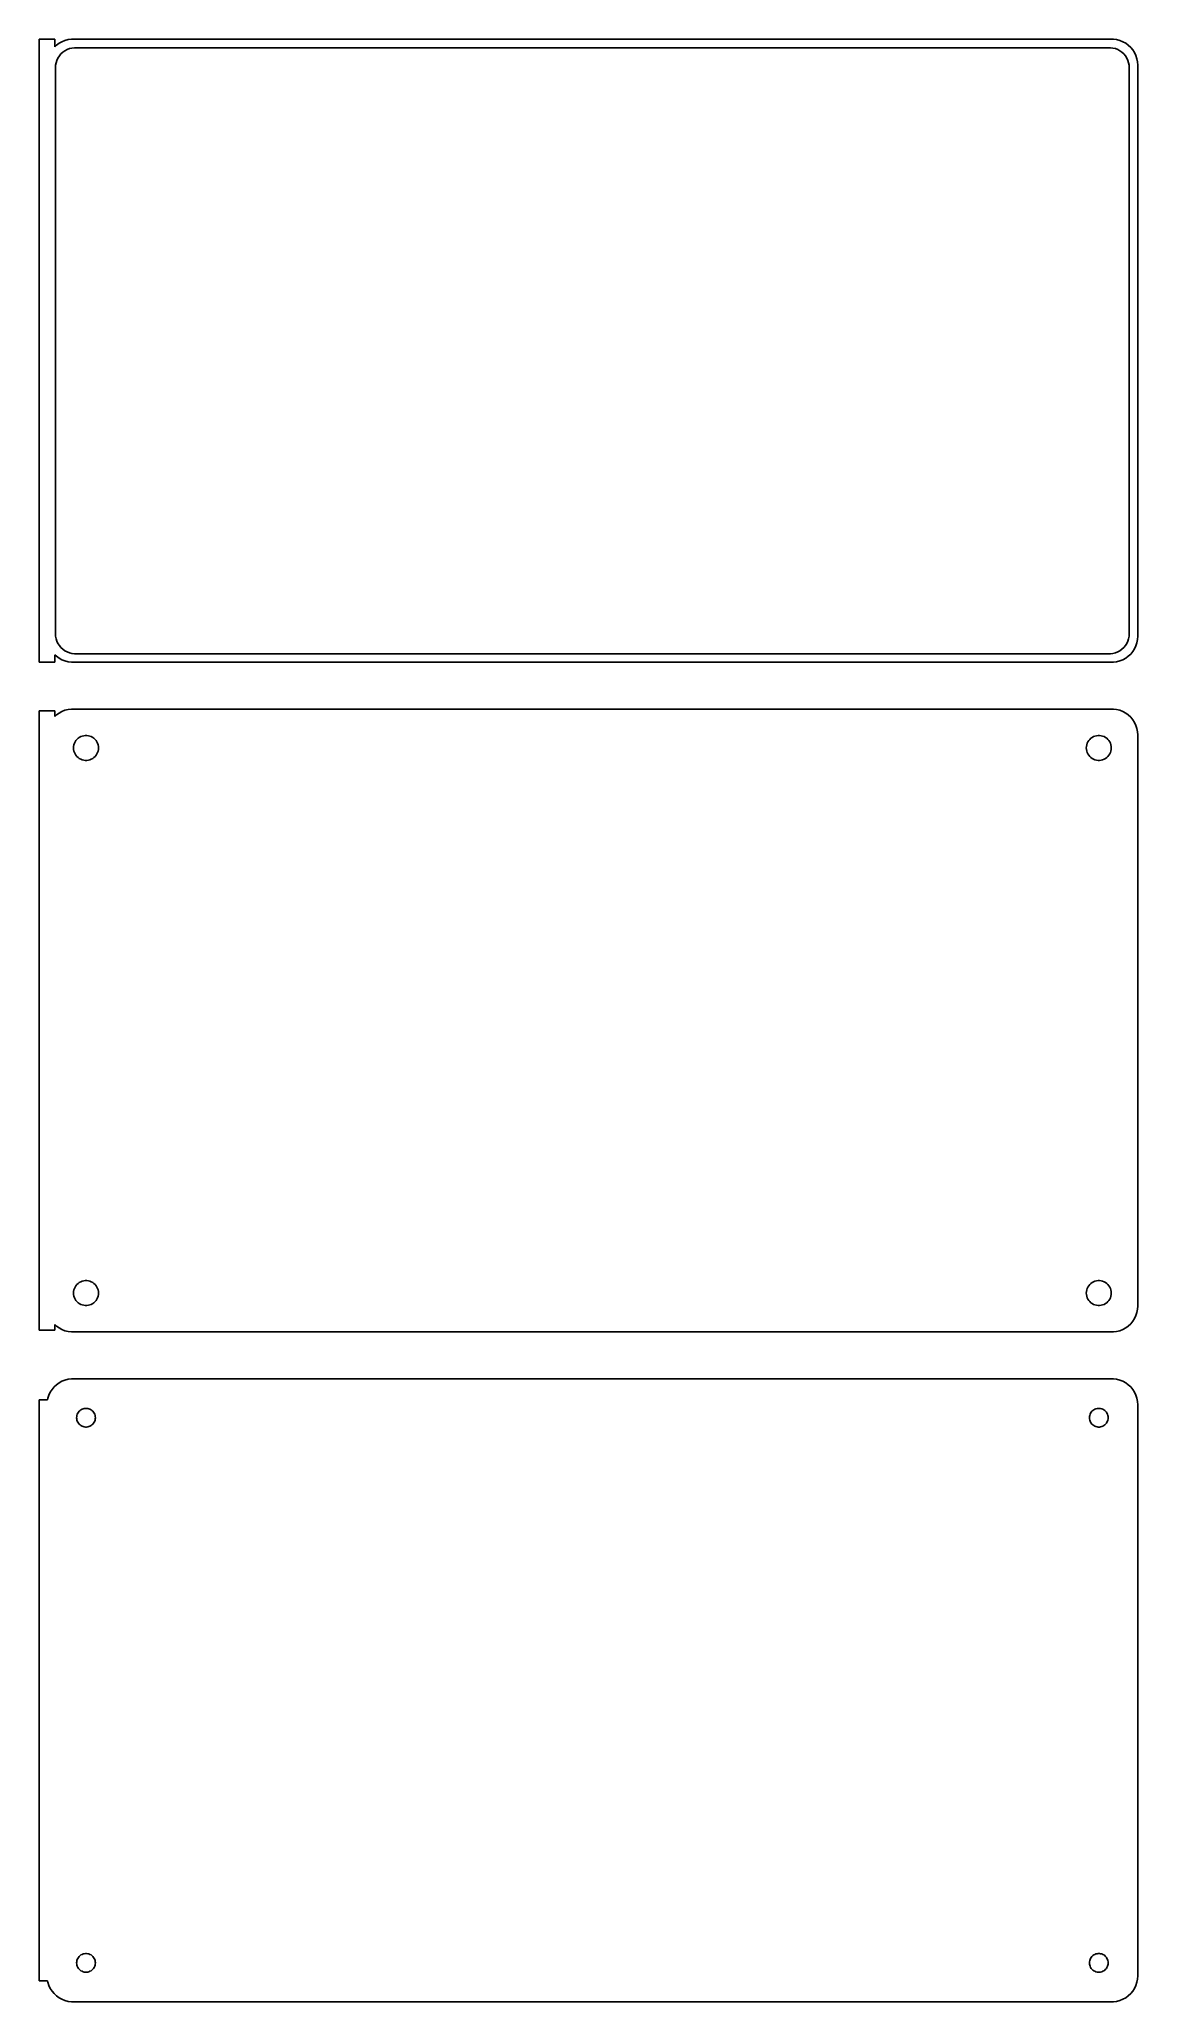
# Model space of a CAD drawing. Header units: metres. Extents: x -106 to 105, y 198 to 576.
import ezdxf

# ---------------------------------------------------------------- set-up
doc = ezdxf.new("R2010")
doc.units = ezdxf.units.M

msp = doc.modelspace()

# ---------------------------------------------------------------- linework, layer by layer
for p, q in [((-103.5, 575.99), (-106.5, 575.99)), ((-106.5, 575.99), (-106.5, 456.01)), ((-103.5, 574.559), (-103.5, 575.99)), ((-103.187, 574.853), (-103.5, 574.559)), ((-102.679, 575.222), (-103.187, 574.853)), ((-102.129, 575.524), (-102.679, 575.222)), ((-101.545, 575.755), (-102.129, 575.524)), ((-100.937, 575.911), (-101.545, 575.755)), ((-100.314, 575.99), (-100.937, 575.911)), ((100.314, 575.99), (-100.314, 575.99)), ((100.937, 575.911), (100.314, 575.99)), ((101.545, 575.755), (100.937, 575.911)), ((102.129, 575.524), (101.545, 575.755)), ((102.679, 575.222), (102.129, 575.524)), ((103.187, 574.853), (102.679, 575.222)), ((103.645, 574.423), (103.187, 574.853)), ((-103.373, 570.5), (-103.342, 570.985)), ((-103.342, 570.985), (-103.251, 571.463)), ((-103.251, 571.463), (-103.101, 571.926)), ((-103.101, 571.926), (-102.894, 572.366)), ((-102.894, 572.366), (-102.633, 572.776)), ((-102.633, 572.776), (-102.323, 573.151)), ((-102.323, 573.151), (-101.969, 573.484)), ((-101.969, 573.484), (-101.575, 573.77)), ((-101.575, 573.77), (-101.149, 574.004)), ((-101.149, 574.004), (-100.697, 574.183)), ((-100.697, 574.183), (-100.226, 574.304)), ((-100.226, 574.304), (-99.7432, 574.365)), ((-99.7432, 574.365), (99.7432, 574.365)), ((99.7432, 574.365), (100.226, 574.304)), ((100.226, 574.304), (100.697, 574.183)), ((100.697, 574.183), (101.149, 574.004)), ((101.149, 574.004), (101.575, 573.77)), ((101.575, 573.77), (101.969, 573.484)), ((101.969, 573.484), (102.323, 573.151)), ((102.323, 573.151), (102.633, 572.776)), ((102.633, 572.776), (102.894, 572.366)), ((102.894, 572.366), (103.101, 571.926)), ((103.101, 571.926), (103.251, 571.463)), ((103.251, 571.463), (103.342, 570.985)), ((103.342, 570.985), (103.373, 570.5)), ((104.045, 573.939), (103.645, 574.423)), ((104.382, 573.409), (104.045, 573.939)), ((104.649, 572.841), (104.382, 573.409)), ((104.843, 572.243), (104.649, 572.841)), ((104.961, 571.627), (104.843, 572.243)), ((105, 571), (104.961, 571.627)), ((105, 461), (105, 571)), ((-103.373, 461.5), (-103.373, 570.5)), ((103.373, 570.5), (103.373, 461.5)), ((-103.342, 461.015), (-103.373, 461.5)), ((103.373, 461.5), (103.342, 461.015)), ((-103.5, 457.441), (-103.187, 457.147)), ((-103.5, 456.01), (-103.5, 457.441)), ((-103.251, 460.537), (-103.342, 461.015)), ((-103.101, 460.074), (-103.251, 460.537)), ((-102.894, 459.634), (-103.101, 460.074)), ((-102.633, 459.224), (-102.894, 459.634)), ((-102.323, 458.849), (-102.633, 459.224)), ((-101.969, 458.516), (-102.323, 458.849)), ((-101.575, 458.23), (-101.969, 458.516)), ((-101.149, 457.996), (-101.575, 458.23)), ((-100.697, 457.817), (-101.149, 457.996)), ((-100.226, 457.696), (-100.697, 457.817)), ((-99.7432, 457.635), (-100.226, 457.696)), ((99.7432, 457.635), (-99.7432, 457.635)), ((100.226, 457.696), (99.7432, 457.635)), ((100.697, 457.817), (100.226, 457.696)), ((101.149, 457.996), (100.697, 457.817)), ((101.575, 458.23), (101.149, 457.996)), ((101.969, 458.516), (101.575, 458.23)), ((102.323, 458.849), (101.969, 458.516)), ((102.633, 459.224), (102.323, 458.849)), ((102.894, 459.634), (102.633, 459.224)), ((103.101, 460.074), (102.894, 459.634)), ((103.251, 460.537), (103.101, 460.074)), ((103.187, 457.147), (103.645, 457.577)), ((103.342, 461.015), (103.251, 460.537)), ((103.645, 457.577), (104.045, 458.061)), ((104.045, 458.061), (104.382, 458.591)), ((104.382, 458.591), (104.649, 459.159)), ((104.649, 459.159), (104.843, 459.757)), ((104.843, 459.757), (104.961, 460.373)), ((104.961, 460.373), (105, 461)), ((-106.5, 456.01), (-103.5, 456.01)), ((-103.187, 457.147), (-102.679, 456.778)), ((-102.679, 456.778), (-102.129, 456.476)), ((-102.129, 456.476), (-101.545, 456.245)), ((-101.545, 456.245), (-100.937, 456.089)), ((-100.937, 456.089), (-100.314, 456.01)), ((-100.314, 456.01), (100.314, 456.01)), ((100.314, 456.01), (100.937, 456.089)), ((100.937, 456.089), (101.545, 456.245)), ((101.545, 456.245), (102.129, 456.476)), ((102.129, 456.476), (102.679, 456.778)), ((102.679, 456.778), (103.187, 457.147)), ((-103.5, 446.615), (-106.5, 446.615)), ((-106.5, 446.615), (-106.5, 327.385)), ((-103.5, 445.559), (-103.5, 446.615)), ((-102.679, 446.222), (-103.187, 445.853)), ((-102.129, 446.524), (-102.679, 446.222)), ((-101.545, 446.755), (-102.129, 446.524)), ((-100.937, 446.911), (-101.545, 446.755)), ((-100.314, 446.99), (-100.937, 446.911)), ((100.314, 446.99), (-100.314, 446.99)), ((100.937, 446.911), (100.314, 446.99)), ((101.545, 446.755), (100.937, 446.911)), ((102.129, 446.524), (101.545, 446.755)), ((102.679, 446.222), (102.129, 446.524)), ((103.187, 445.853), (102.679, 446.222)), ((-103.187, 445.853), (-103.5, 445.559)), ((103.645, 445.423), (103.187, 445.853)), ((104.045, 444.939), (103.645, 445.423)), ((104.382, 444.409), (104.045, 444.939)), ((104.649, 443.841), (104.382, 444.409)), ((104.843, 443.243), (104.649, 443.841)), ((104.961, 442.627), (104.843, 443.243)), ((105, 442), (104.961, 442.627)), ((-99.9, 439.5), (-99.8811, 439.801)), ((-99.8811, 439.199), (-99.9, 439.5)), ((-99.8811, 439.801), (-99.8246, 440.097)), ((-99.8246, 438.903), (-99.8811, 439.199)), ((-99.8246, 440.097), (-99.7315, 440.383)), ((-99.7315, 438.617), (-99.8246, 438.903)), ((-99.7315, 440.383), (-99.6031, 440.656)), ((-99.6031, 438.344), (-99.7315, 438.617)), ((-99.6031, 440.656), (-99.4416, 440.911)), ((-99.4416, 440.911), (-99.2495, 441.143)), ((-99.2495, 441.143), (-99.0298, 441.349)), ((-99.0298, 441.349), (-98.786, 441.526)), ((-98.786, 441.526), (-98.5219, 441.672)), ((-98.5219, 441.672), (-98.2416, 441.783)), ((-98.2416, 441.783), (-97.9497, 441.857)), ((-97.9497, 441.857), (-97.6507, 441.895)), ((-97.6507, 441.895), (-97.3493, 441.895)), ((-97.3493, 441.895), (-97.0503, 441.857)), ((-97.0503, 441.857), (-96.7584, 441.783)), ((-96.7584, 441.783), (-96.4781, 441.672)), ((-96.4781, 441.672), (-96.214, 441.526)), ((-96.214, 441.526), (-95.9702, 441.349)), ((-95.9702, 441.349), (-95.7505, 441.143)), ((-95.7505, 441.143), (-95.5583, 440.911)), ((-95.5583, 440.911), (-95.3969, 440.656)), ((-95.3969, 440.656), (-95.2685, 440.383)), ((-95.2685, 438.617), (-95.3969, 438.344)), ((-95.2685, 440.383), (-95.1754, 440.097)), ((-95.1754, 438.903), (-95.2685, 438.617)), ((-95.1754, 440.097), (-95.1189, 439.801)), ((-95.1189, 439.199), (-95.1754, 438.903)), ((-95.1189, 439.801), (-95.1, 439.5)), ((-95.1, 439.5), (-95.1189, 439.199)), ((95.1, 439.5), (95.1189, 439.801)), ((95.1189, 439.199), (95.1, 439.5)), ((95.1189, 439.801), (95.1754, 440.097)), ((95.1754, 438.903), (95.1189, 439.199)), ((95.1754, 440.097), (95.2685, 440.383)), ((95.2685, 438.617), (95.1754, 438.903)), ((95.2685, 440.383), (95.3969, 440.656)), ((95.3969, 438.344), (95.2685, 438.617)), ((95.3969, 440.656), (95.5583, 440.911)), ((95.5583, 440.911), (95.7505, 441.143)), ((95.7505, 441.143), (95.9702, 441.349)), ((95.9702, 441.349), (96.214, 441.526)), ((96.214, 441.526), (96.4781, 441.672)), ((96.4781, 441.672), (96.7584, 441.783)), ((96.7584, 441.783), (97.0503, 441.857)), ((97.0503, 441.857), (97.3493, 441.895)), ((97.3493, 441.895), (97.6507, 441.895)), ((97.6507, 441.895), (97.9497, 441.857)), ((97.9497, 441.857), (98.2416, 441.783)), ((98.2416, 441.783), (98.5219, 441.672)), ((98.5219, 441.672), (98.786, 441.526)), ((98.786, 441.526), (99.0298, 441.349)), ((99.0298, 441.349), (99.2495, 441.143)), ((99.2495, 441.143), (99.4416, 440.911)), ((99.4416, 440.911), (99.6031, 440.656)), ((99.6031, 440.656), (99.7315, 440.383)), ((99.7315, 438.617), (99.6031, 438.344)), ((99.7315, 440.383), (99.8246, 440.097)), ((99.8246, 438.903), (99.7315, 438.617)), ((99.8246, 440.097), (99.8811, 439.801)), ((99.8811, 439.199), (99.8246, 438.903)), ((99.8811, 439.801), (99.9, 439.5)), ((99.9, 439.5), (99.8811, 439.199)), ((105, 332), (105, 442)), ((-99.4416, 438.089), (-99.6031, 438.344)), ((-99.2495, 437.857), (-99.4416, 438.089)), ((-99.0298, 437.651), (-99.2495, 437.857)), ((-98.786, 437.474), (-99.0298, 437.651)), ((-98.5219, 437.328), (-98.786, 437.474)), ((-98.2416, 437.217), (-98.5219, 437.328)), ((-97.9497, 437.143), (-98.2416, 437.217)), ((-97.6507, 437.105), (-97.9497, 437.143)), ((-97.3493, 437.105), (-97.6507, 437.105)), ((-97.0503, 437.143), (-97.3493, 437.105)), ((-96.7584, 437.217), (-97.0503, 437.143)), ((-96.4781, 437.328), (-96.7584, 437.217)), ((-96.214, 437.474), (-96.4781, 437.328)), ((-95.9702, 437.651), (-96.214, 437.474)), ((-95.7505, 437.857), (-95.9702, 437.651)), ((-95.5583, 438.089), (-95.7505, 437.857)), ((-95.3969, 438.344), (-95.5583, 438.089)), ((95.5583, 438.089), (95.3969, 438.344)), ((95.7505, 437.857), (95.5583, 438.089)), ((95.9702, 437.651), (95.7505, 437.857)), ((96.214, 437.474), (95.9702, 437.651)), ((96.4781, 437.328), (96.214, 437.474)), ((96.7584, 437.217), (96.4781, 437.328)), ((97.0503, 437.143), (96.7584, 437.217)), ((97.3493, 437.105), (97.0503, 437.143)), ((97.6507, 437.105), (97.3493, 437.105)), ((97.9497, 437.143), (97.6507, 437.105)), ((98.2416, 437.217), (97.9497, 437.143)), ((98.5219, 437.328), (98.2416, 437.217)), ((98.786, 437.474), (98.5219, 437.328)), ((99.0298, 437.651), (98.786, 437.474)), ((99.2495, 437.857), (99.0298, 437.651)), ((99.4416, 438.089), (99.2495, 437.857)), ((99.6031, 438.344), (99.4416, 438.089)), ((-99.0298, 336.349), (-98.786, 336.526)), ((-98.786, 336.526), (-98.5219, 336.672)), ((-98.5219, 336.672), (-98.2416, 336.783)), ((-98.2416, 336.783), (-97.9497, 336.857)), ((-97.9497, 336.857), (-97.6507, 336.895)), ((-97.6507, 336.895), (-97.3493, 336.895)), ((-97.3493, 336.895), (-97.0503, 336.857)), ((-97.0503, 336.857), (-96.7584, 336.783)), ((-96.7584, 336.783), (-96.4781, 336.672)), ((-96.4781, 336.672), (-96.214, 336.526)), ((-96.214, 336.526), (-95.9702, 336.349)), ((95.9702, 336.349), (96.214, 336.526)), ((96.214, 336.526), (96.4781, 336.672)), ((96.4781, 336.672), (96.7584, 336.783)), ((96.7584, 336.783), (97.0503, 336.857)), ((97.0503, 336.857), (97.3493, 336.895)), ((97.3493, 336.895), (97.6507, 336.895)), ((97.6507, 336.895), (97.9497, 336.857)), ((97.9497, 336.857), (98.2416, 336.783)), ((98.2416, 336.783), (98.5219, 336.672)), ((98.5219, 336.672), (98.786, 336.526)), ((98.786, 336.526), (99.0298, 336.349)), ((-99.9, 334.5), (-99.8811, 334.801)), ((-99.8811, 334.199), (-99.9, 334.5)), ((-99.8811, 334.801), (-99.8246, 335.097)), ((-99.8246, 333.903), (-99.8811, 334.199)), ((-99.8246, 335.097), (-99.7315, 335.383)), ((-99.7315, 333.617), (-99.8246, 333.903)), ((-99.7315, 335.383), (-99.6031, 335.656)), ((-99.6031, 333.344), (-99.7315, 333.617)), ((-99.6031, 335.656), (-99.4416, 335.911)), ((-99.4416, 333.089), (-99.6031, 333.344)), ((-99.4416, 335.911), (-99.2495, 336.143)), ((-99.2495, 332.857), (-99.4416, 333.089)), ((-99.2495, 336.143), (-99.0298, 336.349)), ((-99.0298, 332.651), (-99.2495, 332.857)), ((-98.786, 332.474), (-99.0298, 332.651)), ((-95.9702, 332.651), (-96.214, 332.474)), ((-95.9702, 336.349), (-95.7505, 336.143)), ((-95.7505, 332.857), (-95.9702, 332.651)), ((-95.7505, 336.143), (-95.5583, 335.911)), ((-95.5583, 333.089), (-95.7505, 332.857)), ((-95.5583, 335.911), (-95.3969, 335.656)), ((-95.3969, 333.344), (-95.5583, 333.089)), ((-95.3969, 335.656), (-95.2685, 335.383)), ((-95.2685, 333.617), (-95.3969, 333.344)), ((-95.2685, 335.383), (-95.1754, 335.097)), ((-95.1754, 333.903), (-95.2685, 333.617)), ((-95.1754, 335.097), (-95.1189, 334.801)), ((-95.1189, 334.199), (-95.1754, 333.903)), ((-95.1189, 334.801), (-95.1, 334.5)), ((-95.1, 334.5), (-95.1189, 334.199)), ((95.1, 334.5), (95.1189, 334.801)), ((95.1189, 334.199), (95.1, 334.5)), ((95.1189, 334.801), (95.1754, 335.097)), ((95.1754, 333.903), (95.1189, 334.199)), ((95.1754, 335.097), (95.2685, 335.383)), ((95.2685, 333.617), (95.1754, 333.903)), ((95.2685, 335.383), (95.3969, 335.656)), ((95.3969, 333.344), (95.2685, 333.617)), ((95.3969, 335.656), (95.5583, 335.911)), ((95.5583, 333.089), (95.3969, 333.344)), ((95.5583, 335.911), (95.7505, 336.143)), ((95.7505, 332.857), (95.5583, 333.089)), ((95.7505, 336.143), (95.9702, 336.349)), ((95.9702, 332.651), (95.7505, 332.857)), ((96.214, 332.474), (95.9702, 332.651)), ((99.0298, 332.651), (98.786, 332.474)), ((99.0298, 336.349), (99.2495, 336.143)), ((99.2495, 332.857), (99.0298, 332.651)), ((99.2495, 336.143), (99.4416, 335.911)), ((99.4416, 333.089), (99.2495, 332.857)), ((99.4416, 335.911), (99.6031, 335.656)), ((99.6031, 333.344), (99.4416, 333.089)), ((99.6031, 335.656), (99.7315, 335.383)), ((99.7315, 333.617), (99.6031, 333.344)), ((99.7315, 335.383), (99.8246, 335.097)), ((99.8246, 333.903), (99.7315, 333.617)), ((99.8246, 335.097), (99.8811, 334.801)), ((99.8811, 334.199), (99.8246, 333.903)), ((99.8811, 334.801), (99.9, 334.5)), ((99.9, 334.5), (99.8811, 334.199)), ((-98.5219, 332.328), (-98.786, 332.474)), ((-98.2416, 332.217), (-98.5219, 332.328)), ((-97.9497, 332.143), (-98.2416, 332.217)), ((-97.6507, 332.105), (-97.9497, 332.143)), ((-97.3493, 332.105), (-97.6507, 332.105)), ((-97.0503, 332.143), (-97.3493, 332.105)), ((-96.7584, 332.217), (-97.0503, 332.143)), ((-96.4781, 332.328), (-96.7584, 332.217)), ((-96.214, 332.474), (-96.4781, 332.328)), ((96.4781, 332.328), (96.214, 332.474)), ((96.7584, 332.217), (96.4781, 332.328)), ((97.0503, 332.143), (96.7584, 332.217)), ((97.3493, 332.105), (97.0503, 332.143)), ((97.6507, 332.105), (97.3493, 332.105)), ((97.9497, 332.143), (97.6507, 332.105)), ((98.2416, 332.217), (97.9497, 332.143)), ((98.5219, 332.328), (98.2416, 332.217)), ((98.786, 332.474), (98.5219, 332.328)), ((103.645, 328.577), (104.045, 329.061)), ((104.045, 329.061), (104.382, 329.591)), ((104.382, 329.591), (104.649, 330.159)), ((104.649, 330.159), (104.843, 330.757)), ((104.843, 330.757), (104.961, 331.373)), ((104.961, 331.373), (105, 332)), ((-106.5, 327.385), (-103.5, 327.385)), ((-103.5, 327.385), (-103.5, 328.441)), ((-103.5, 328.441), (-103.187, 328.147)), ((-103.187, 328.147), (-102.679, 327.778)), ((-102.679, 327.778), (-102.129, 327.476)), ((-102.129, 327.476), (-101.545, 327.245)), ((-101.545, 327.245), (-100.937, 327.089)), ((-100.937, 327.089), (-100.314, 327.01)), ((-100.314, 327.01), (100.314, 327.01)), ((100.314, 327.01), (100.937, 327.089)), ((100.937, 327.089), (101.545, 327.245)), ((101.545, 327.245), (102.129, 327.476)), ((102.129, 327.476), (102.679, 327.778)), ((102.679, 327.778), (103.187, 328.147)), ((103.187, 328.147), (103.645, 328.577)), ((-102.129, 317.524), (-102.679, 317.222)), ((-101.545, 317.755), (-102.129, 317.524)), ((-100.937, 317.911), (-101.545, 317.755)), ((-100.314, 317.99), (-100.937, 317.911)), ((100.314, 317.99), (-100.314, 317.99)), ((100.937, 317.911), (100.314, 317.99)), ((101.545, 317.755), (100.937, 317.911)), ((102.129, 317.524), (101.545, 317.755)), ((102.679, 317.222), (102.129, 317.524)), ((-104.9, 313.944), (-106.5, 313.944)), ((-106.5, 313.944), (-106.5, 202.056)), ((-104.843, 314.243), (-104.9, 313.944)), ((-104.649, 314.841), (-104.843, 314.243)), ((-104.382, 315.409), (-104.649, 314.841)), ((-104.045, 315.939), (-104.382, 315.409)), ((-103.645, 316.423), (-104.045, 315.939)), ((-103.187, 316.853), (-103.645, 316.423)), ((-102.679, 317.222), (-103.187, 316.853)), ((103.187, 316.853), (102.679, 317.222)), ((103.645, 316.423), (103.187, 316.853)), ((104.045, 315.939), (103.645, 316.423)), ((104.382, 315.409), (104.045, 315.939)), ((104.649, 314.841), (104.382, 315.409)), ((104.843, 314.243), (104.649, 314.841)), ((104.961, 313.627), (104.843, 314.243)), ((-99.3, 310.5), (-99.2858, 310.726)), ((-99.2858, 310.274), (-99.3, 310.5)), ((-99.2858, 310.726), (-99.2434, 310.948)), ((-99.2434, 310.052), (-99.2858, 310.274)), ((-99.2434, 310.948), (-99.1736, 311.163)), ((-99.1736, 309.837), (-99.2434, 310.052)), ((-99.1736, 311.163), (-99.0773, 311.367)), ((-99.0773, 311.367), (-98.9562, 311.558)), ((-98.9562, 311.558), (-98.8121, 311.732)), ((-98.8121, 311.732), (-98.6474, 311.887)), ((-98.6474, 311.887), (-98.4645, 312.02)), ((-98.4645, 312.02), (-98.2664, 312.129)), ((-98.2664, 312.129), (-98.0562, 312.212)), ((-98.0562, 312.212), (-97.8373, 312.268)), ((-97.8373, 312.268), (-97.613, 312.296)), ((-97.613, 312.296), (-97.387, 312.296)), ((-97.387, 312.296), (-97.1627, 312.268)), ((-97.1627, 312.268), (-96.9438, 312.212)), ((-96.9438, 312.212), (-96.7336, 312.129)), ((-96.7336, 312.129), (-96.5355, 312.02)), ((-96.5355, 312.02), (-96.3526, 311.887)), ((-96.3526, 311.887), (-96.1879, 311.732)), ((-96.1879, 311.732), (-96.0438, 311.558)), ((-96.0438, 311.558), (-95.9226, 311.367)), ((-95.9226, 311.367), (-95.8264, 311.163)), ((-95.8264, 311.163), (-95.7565, 310.948)), ((-95.7565, 310.052), (-95.8264, 309.837)), ((-95.7565, 310.948), (-95.7142, 310.726)), ((-95.7142, 310.274), (-95.7565, 310.052)), ((-95.7142, 310.726), (-95.7, 310.5)), ((-95.7, 310.5), (-95.7142, 310.274)), ((95.7, 310.5), (95.7142, 310.726)), ((95.7142, 310.274), (95.7, 310.5)), ((95.7142, 310.726), (95.7565, 310.948)), ((95.7565, 310.052), (95.7142, 310.274)), ((95.7565, 310.948), (95.8264, 311.163)), ((95.8264, 309.837), (95.7565, 310.052)), ((95.8264, 311.163), (95.9226, 311.367)), ((95.9226, 311.367), (96.0438, 311.558)), ((96.0438, 311.558), (96.1879, 311.732)), ((96.1879, 311.732), (96.3526, 311.887)), ((96.3526, 311.887), (96.5355, 312.02)), ((96.5355, 312.02), (96.7336, 312.129)), ((96.7336, 312.129), (96.9438, 312.212)), ((96.9438, 312.212), (97.1627, 312.268)), ((97.1627, 312.268), (97.387, 312.296)), ((97.387, 312.296), (97.613, 312.296)), ((97.613, 312.296), (97.8373, 312.268)), ((97.8373, 312.268), (98.0562, 312.212)), ((98.0562, 312.212), (98.2664, 312.129)), ((98.2664, 312.129), (98.4645, 312.02)), ((98.4645, 312.02), (98.6474, 311.887)), ((98.6474, 311.887), (98.8121, 311.732)), ((98.8121, 311.732), (98.9562, 311.558)), ((98.9562, 311.558), (99.0773, 311.367)), ((99.0773, 311.367), (99.1736, 311.163)), ((99.1736, 311.163), (99.2434, 310.948)), ((99.2434, 310.052), (99.1736, 309.837)), ((99.2434, 310.948), (99.2858, 310.726)), ((99.2858, 310.274), (99.2434, 310.052)), ((99.2858, 310.726), (99.3, 310.5)), ((99.3, 310.5), (99.2858, 310.274)), ((105, 313), (104.961, 313.627)), ((105, 203), (105, 313)), ((-99.0773, 309.633), (-99.1736, 309.837)), ((-98.9562, 309.442), (-99.0773, 309.633)), ((-98.8121, 309.268), (-98.9562, 309.442)), ((-98.6474, 309.113), (-98.8121, 309.268)), ((-98.4645, 308.98), (-98.6474, 309.113)), ((-98.2664, 308.871), (-98.4645, 308.98)), ((-98.0562, 308.788), (-98.2664, 308.871)), ((-97.8373, 308.732), (-98.0562, 308.788)), ((-97.613, 308.704), (-97.8373, 308.732)), ((-97.387, 308.704), (-97.613, 308.704)), ((-97.1627, 308.732), (-97.387, 308.704)), ((-96.9438, 308.788), (-97.1627, 308.732)), ((-96.7336, 308.871), (-96.9438, 308.788)), ((-96.5355, 308.98), (-96.7336, 308.871)), ((-96.3526, 309.113), (-96.5355, 308.98)), ((-96.1879, 309.268), (-96.3526, 309.113)), ((-96.0438, 309.442), (-96.1879, 309.268)), ((-95.9226, 309.633), (-96.0438, 309.442)), ((-95.8264, 309.837), (-95.9226, 309.633)), ((95.9226, 309.633), (95.8264, 309.837)), ((96.0438, 309.442), (95.9226, 309.633)), ((96.1879, 309.268), (96.0438, 309.442)), ((96.3526, 309.113), (96.1879, 309.268)), ((96.5355, 308.98), (96.3526, 309.113)), ((96.7336, 308.871), (96.5355, 308.98)), ((96.9438, 308.788), (96.7336, 308.871)), ((97.1627, 308.732), (96.9438, 308.788)), ((97.387, 308.704), (97.1627, 308.732)), ((97.613, 308.704), (97.387, 308.704)), ((97.8373, 308.732), (97.613, 308.704)), ((98.0562, 308.788), (97.8373, 308.732)), ((98.2664, 308.871), (98.0562, 308.788)), ((98.4645, 308.98), (98.2664, 308.871)), ((98.6474, 309.113), (98.4645, 308.98)), ((98.8121, 309.268), (98.6474, 309.113)), ((98.9562, 309.442), (98.8121, 309.268)), ((99.0773, 309.633), (98.9562, 309.442)), ((99.1736, 309.837), (99.0773, 309.633)), ((-99.3, 205.5), (-99.2858, 205.726)), ((-99.2858, 205.274), (-99.3, 205.5)), ((-99.2858, 205.726), (-99.2434, 205.948)), ((-99.2434, 205.052), (-99.2858, 205.274)), ((-99.2434, 205.948), (-99.1736, 206.163)), ((-99.1736, 204.837), (-99.2434, 205.052)), ((-99.1736, 206.163), (-99.0773, 206.367)), ((-99.0773, 204.633), (-99.1736, 204.837)), ((-99.0773, 206.367), (-98.9562, 206.558)), ((-98.9562, 204.442), (-99.0773, 204.633)), ((-98.9562, 206.558), (-98.8121, 206.732)), ((-98.8121, 204.268), (-98.9562, 204.442)), ((-98.8121, 206.732), (-98.6474, 206.887)), ((-98.6474, 204.113), (-98.8121, 204.268)), ((-98.6474, 206.887), (-98.4645, 207.02)), ((-98.4645, 203.98), (-98.6474, 204.113)), ((-98.4645, 207.02), (-98.2664, 207.129)), ((-98.2664, 207.129), (-98.0562, 207.212)), ((-98.0562, 207.212), (-97.8373, 207.268)), ((-97.8373, 207.268), (-97.613, 207.296)), ((-97.613, 207.296), (-97.387, 207.296)), ((-97.387, 207.296), (-97.1627, 207.268)), ((-97.1627, 207.268), (-96.9438, 207.212)), ((-96.9438, 207.212), (-96.7336, 207.129)), ((-96.7336, 207.129), (-96.5355, 207.02)), ((-96.5355, 207.02), (-96.3526, 206.887)), ((-96.3526, 204.113), (-96.5355, 203.98)), ((-96.3526, 206.887), (-96.1879, 206.732)), ((-96.1879, 204.268), (-96.3526, 204.113)), ((-96.1879, 206.732), (-96.0438, 206.558)), ((-96.0438, 204.442), (-96.1879, 204.268)), ((-96.0438, 206.558), (-95.9226, 206.367)), ((-95.9226, 204.633), (-96.0438, 204.442)), ((-95.9226, 206.367), (-95.8264, 206.163)), ((-95.8264, 204.837), (-95.9226, 204.633)), ((-95.8264, 206.163), (-95.7565, 205.948)), ((-95.7565, 205.052), (-95.8264, 204.837)), ((-95.7565, 205.948), (-95.7142, 205.726)), ((-95.7142, 205.274), (-95.7565, 205.052)), ((-95.7142, 205.726), (-95.7, 205.5)), ((-95.7, 205.5), (-95.7142, 205.274)), ((95.7, 205.5), (95.7142, 205.726)), ((95.7142, 205.274), (95.7, 205.5)), ((95.7142, 205.726), (95.7565, 205.948)), ((95.7565, 205.052), (95.7142, 205.274)), ((95.7565, 205.948), (95.8264, 206.163)), ((95.8264, 204.837), (95.7565, 205.052)), ((95.8264, 206.163), (95.9226, 206.367)), ((95.9226, 204.633), (95.8264, 204.837)), ((95.9226, 206.367), (96.0438, 206.558)), ((96.0438, 204.442), (95.9226, 204.633)), ((96.0438, 206.558), (96.1879, 206.732)), ((96.1879, 204.268), (96.0438, 204.442)), ((96.1879, 206.732), (96.3526, 206.887)), ((96.3526, 204.113), (96.1879, 204.268)), ((96.3526, 206.887), (96.5355, 207.02)), ((96.5355, 203.98), (96.3526, 204.113)), ((96.5355, 207.02), (96.7336, 207.129)), ((96.7336, 207.129), (96.9438, 207.212)), ((96.9438, 207.212), (97.1627, 207.268)), ((97.1627, 207.268), (97.387, 207.296)), ((97.387, 207.296), (97.613, 207.296)), ((97.613, 207.296), (97.8373, 207.268)), ((97.8373, 207.268), (98.0562, 207.212)), ((98.0562, 207.212), (98.2664, 207.129)), ((98.2664, 207.129), (98.4645, 207.02)), ((98.4645, 207.02), (98.6474, 206.887)), ((98.6474, 204.113), (98.4645, 203.98)), ((98.6474, 206.887), (98.8121, 206.732)), ((98.8121, 204.268), (98.6474, 204.113)), ((98.8121, 206.732), (98.9562, 206.558)), ((98.9562, 204.442), (98.8121, 204.268)), ((98.9562, 206.558), (99.0773, 206.367)), ((99.0773, 204.633), (98.9562, 204.442)), ((99.0773, 206.367), (99.1736, 206.163)), ((99.1736, 204.837), (99.0773, 204.633)), ((99.1736, 206.163), (99.2434, 205.948)), ((99.2434, 205.052), (99.1736, 204.837)), ((99.2434, 205.948), (99.2858, 205.726)), ((99.2858, 205.274), (99.2434, 205.052)), ((99.2858, 205.726), (99.3, 205.5)), ((99.3, 205.5), (99.2858, 205.274)), ((-106.5, 202.056), (-104.9, 202.056)), ((-104.9, 202.056), (-104.843, 201.757)), ((-104.843, 201.757), (-104.649, 201.159)), ((-104.649, 201.159), (-104.382, 200.591)), ((-104.382, 200.591), (-104.045, 200.061)), ((-98.2664, 203.871), (-98.4645, 203.98)), ((-98.0562, 203.788), (-98.2664, 203.871)), ((-97.8373, 203.732), (-98.0562, 203.788)), ((-97.613, 203.704), (-97.8373, 203.732)), ((-97.387, 203.704), (-97.613, 203.704)), ((-97.1627, 203.732), (-97.387, 203.704)), ((-96.9438, 203.788), (-97.1627, 203.732)), ((-96.7336, 203.871), (-96.9438, 203.788)), ((-96.5355, 203.98), (-96.7336, 203.871)), ((96.7336, 203.871), (96.5355, 203.98)), ((96.9438, 203.788), (96.7336, 203.871)), ((97.1627, 203.732), (96.9438, 203.788)), ((97.387, 203.704), (97.1627, 203.732)), ((97.613, 203.704), (97.387, 203.704)), ((97.8373, 203.732), (97.613, 203.704)), ((98.0562, 203.788), (97.8373, 203.732)), ((98.2664, 203.871), (98.0562, 203.788)), ((98.4645, 203.98), (98.2664, 203.871)), ((104.045, 200.061), (104.382, 200.591)), ((104.382, 200.591), (104.649, 201.159)), ((104.649, 201.159), (104.843, 201.757)), ((104.843, 201.757), (104.961, 202.373)), ((104.961, 202.373), (105, 203)), ((-104.045, 200.061), (-103.645, 199.577)), ((-103.645, 199.577), (-103.187, 199.147)), ((-103.187, 199.147), (-102.679, 198.778)), ((-102.679, 198.778), (-102.129, 198.476)), ((-102.129, 198.476), (-101.545, 198.245)), ((-101.545, 198.245), (-100.937, 198.089)), ((-100.937, 198.089), (-100.314, 198.01)), ((-100.314, 198.01), (100.314, 198.01)), ((100.314, 198.01), (100.937, 198.089)), ((100.937, 198.089), (101.545, 198.245)), ((101.545, 198.245), (102.129, 198.476)), ((102.129, 198.476), (102.679, 198.778)), ((102.679, 198.778), (103.187, 199.147)), ((103.187, 199.147), (103.645, 199.577)), ((103.645, 199.577), (104.045, 200.061))]:
    msp.add_line(p, q)

doc.saveas('drawing.dxf')
